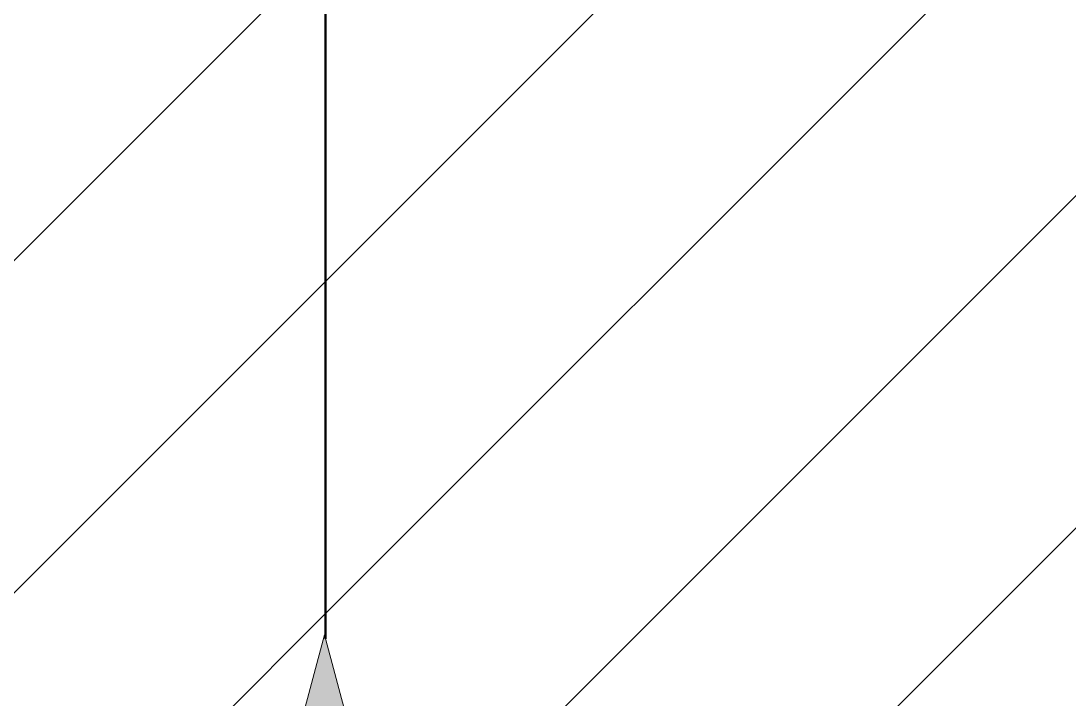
# Model space of a CAD drawing. Header units: millimetres. Extents: x 0 to 98412, y -2706 to 7916.
# Drawn here: x 77307.1 to 77530, y 386.3 to 530.7 of the extents above; entities that cross this region are included whole.
import ezdxf

# ---------------------------------------------------------------- set-up
doc = ezdxf.new("R2010")
doc.units = ezdxf.units.MM
doc.layers.add('A-DETL', color=5, linetype='Continuous', lineweight=40, true_color=0x0000ff)
doc.layers.add('A-DETL-GENF-1', color=7, linetype='Continuous', lineweight=9, true_color=0xe0e0e0)
doc.layers.add('A-DETL-GENF', color=7, linetype='Continuous', lineweight=9)
doc.layers.add('I-WALL', color=7, linetype='Continuous', lineweight=9)
pattern_1 = [(45, (74068.176, 0), (-35.35534, 35.35534), [])]

# ---------------------------------------------------------------- blocks, each defined once
blk = doc.blocks.new('Начало раскладки_красным - Начало раскладки_красным-26110621-Развертка 1_13-2')
at = {"layer": 'A-DETL-GENF'}
blk.add_hatch(color=256, dxfattribs=at).paths.add_polyline_path([(-3765.39, 264.75), (-3692.92, 264.79), (-3729.23, 400), (-3760, 284.91)])
for p, q in [((-3729.23, 400), (-3765.39, 264.75)), ((-3729.23, 400), (-3765.39, 264.75)), ((-3692.92, 264.79), (-3729.23, 400)), ((-3729.23, 400), (-3692.92, 264.79))]:
    blk.add_line(p, q, dxfattribs=at)

msp = doc.modelspace()

# ---------------------------------------------------------------- hatches: boundary and pattern name
at = {"layer": 'A-DETL-GENF-1'}
h = msp.add_hatch(dxfattribs=at)
h.set_pattern_fill('FP_25', color=256, style=0, pattern_type=2)
h.set_pattern_definition(pattern_1)
h.paths.add_polyline_path([(76971.84, 0), (76973.13, 0.11), (77107.04, 36.08), (77107.09, 0), (77371.84, 0), (77371.84, 264.77), (77335.45, 264.75), (77371.6, 400), (77371.84, 400), (77371.84, 600), (76771.84, 600), (76771.84, 0.11), (76813.66, 0)])
h = msp.add_hatch(dxfattribs=at)
h.set_pattern_fill('FP_25', color=256, style=0, pattern_type=2)
h.set_pattern_definition(pattern_1)
h.paths.add_polyline_path([(77371.84, 0), (77636.61, 0), (77636.58, 36.39), (77771.84, 0.23), (77771.84, 0), (77926.42, 0), (77926.41, 221.48), (77920.47, 224.48), (77900.86, 237.68), (77883.63, 252.79), (77868.11, 270.48), (77854.49, 291.16), (77844.63, 311.16), (77836.97, 333.9), (77834.05, 348.59), (77833.7, 348.59), (77831.63, 364.24), (77830.92, 383.31), (77830.93, 400), (77831.38, 400), (77836.78, 600), (77471.34, 600), (77470.93, 597.27), (77469.34, 594.31), (77467.77, 592.68), (77466.59, 591.77), (77461.57, 590.57), (77456.53, 592.14), (77455.11, 592.84), (77443.59, 592.51), (77434.34, 592.5), (77434.34, 591), (77404.34, 591), (77404.09, 592.52), (77399.08, 592.61), (77395.97, 592.5), (77390.84, 592.22), (77390.84, 589), (77388.34, 589), (77388.34, 587), (77386.32, 586.69), (77384.17, 585.45), (77382.87, 583.83), (77382.34, 582.5), (77379.84, 582.5), (77379.84, 577.5), (77371.84, 577.5), (77371.84, 399.13), (77407.91, 264.79), (77371.84, 264.75), (77371.84, 5.5)])

# ---------------------------------------------------------------- linework, layer by layer
at = {"layer": 'A-DETL'}
for p, q in [((77371.84, 399.13), (77371.84, 600)), ((77371.84, 600), (77371.84, 399.13))]:
    msp.add_line(p, q, dxfattribs=at)
at = {"layer": 'I-WALL'}
msp.add_line((77371.84, 399.13), (77371.84, 1800), dxfattribs=at)

# ---------------------------------------------------------------- block references
at = {"layer": 'A-DETL-GENF'}
msp.add_blockref('Начало раскладки_красным - Начало раскладки_красным-26110621-Развертка 1_13-2', (81100.84, 0), dxfattribs=at)

doc.saveas('drawing.dxf')
